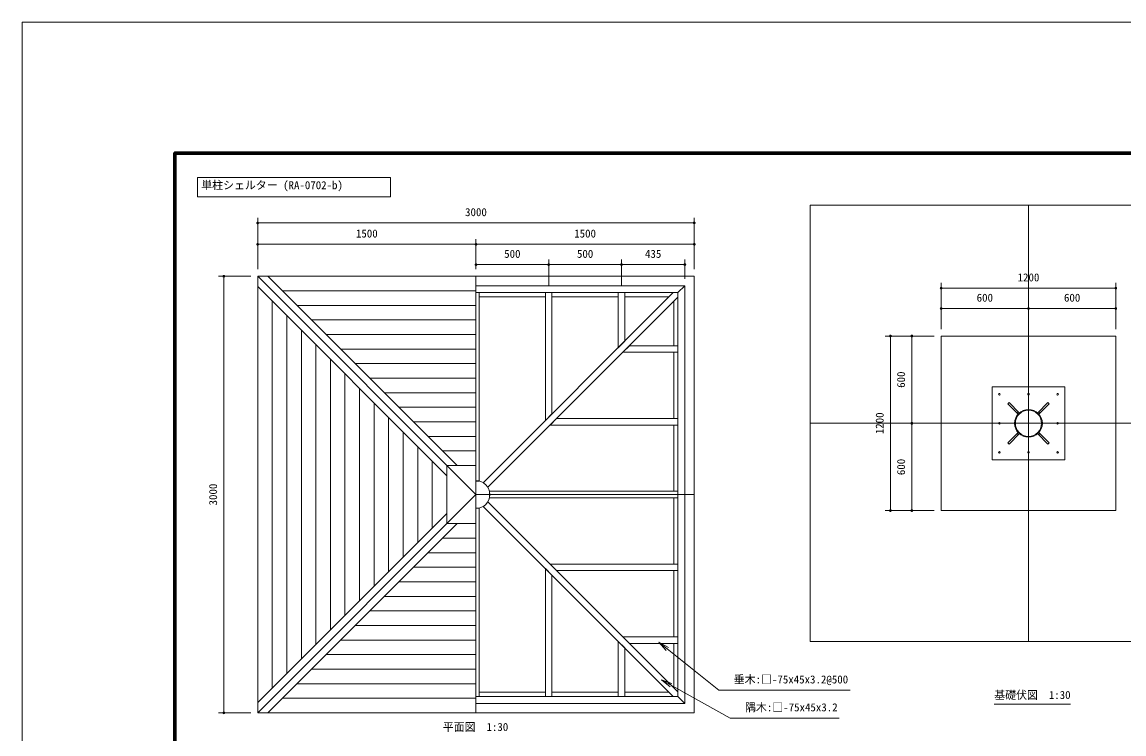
# Model space of a CAD drawing. Units: millimetres at full size, sheet at 1:30. Extents: x -600 to 13200, y -450 to 9360.
# Drawn here: x -600 to 6972, y 4468 to 9360 of the extents above; entities that cross this region are included whole.
import ezdxf
from ezdxf.enums import TextEntityAlignment as Align

# ---------------------------------------------------------------- set-up
doc = ezdxf.new("R2010")
doc.units = ezdxf.units.MM
doc.header["$LTSCALE"] = 30
for name, color, linetype, lineweight in [('D-STR', 1, 'Continuous', 13), ('D-STR-DIM', 7, 'Continuous', 13), ('D-STR-HTXT', 7, 'Continuous', 13), ('D-STR-TXT', 7, 'Continuous', 13), ('D-TTL', 7, 'Continuous', 70), ('D-TTL-FRAM', 7, 'Continuous', 13), ('V-nasSTD', 5, 'Continuous', 13)]:
    doc.layers.add(name, color=color, linetype=linetype, lineweight=lineweight)
doc.styles.add('ＭＳ ゴシック', font='')
doc.styles.get('ＭＳ ゴシック').set_extended_font_data('MS Gothic')

# ---------------------------------------------------------------- blocks, each defined once
blk = doc.blocks.new('filled_dot')
at = {"color": 0, "linetype": 'Continuous', "lineweight": -2, "const_width": 1.25}
blk.add_lwpolyline([(-0.625, 0, 1), (0.625, 0, 1)], format="xyb", close=True, dxfattribs=at)
blk = doc.blocks.new('open_arrow')
at = {"color": 0, "linetype": 'Continuous', "lineweight": -2}
blk.add_lwpolyline([(7.5, 1.25), (0, 0), (7.5, -1.25)], dxfattribs=at)

msp = doc.modelspace()

# ---------------------------------------------------------------- linework, layer by layer
at = {"layer": 'D-STR'}
for p, q in [((6316.04, 5102.37), (6316.04, 8102.37)), ((1019.25, 7612.92), (2519.25, 6112.92)), ((1089.96, 7612.92), (2389.96, 6312.92)), ((2519.25, 4612.92), (2519.25, 7612.92)), ((1019.25, 7542.21), (2319.25, 6242.21)), ((2519.25, 7512.92), (1189.96, 7512.92)), ((3954.6, 7548.26), (2519.25, 7548.26)), ((3906.7, 7500.37), (2519.25, 7500.37)), ((3874.88, 7500.37), (2568.86, 6194.34)), ((3954.6, 7548.26), (3906.7, 7500.37)), ((3906.7, 4725.46), (3906.7, 7500.37)), ((3954.6, 4677.57), (3954.6, 7548.26)), ((1119.25, 4783.63), (1119.25, 7442.21)), ((2541.75, 7471.64), (2996.75, 7471.64)), ((3906.7, 7468.55), (2600.68, 6162.52)), ((3041.75, 7471.64), (3496.75, 7471.64)), ((3541.75, 7471.64), (3846.15, 7471.64)), ((3877.97, 7135.42), (3877.97, 7439.82)), ((1289.96, 7412.92), (2519.25, 7412.92)), ((1219.25, 4883.63), (1219.25, 7342.21)), ((2519.25, 7312.92), (1389.96, 7312.92)), ((1319.25, 4983.63), (1319.25, 7242.21)), ((1489.96, 7212.92), (2519.25, 7212.92)), ((1419.25, 5083.63), (1419.25, 7142.21)), ((1519.25, 5183.63), (1519.25, 7042.21)), ((2519.25, 7112.92), (1589.96, 7112.92)), ((3877.97, 6635.42), (3877.97, 7090.42)), ((1689.96, 7012.92), (2519.25, 7012.92)), ((1619.25, 5283.63), (1619.25, 6942.21)), ((2519.25, 6912.92), (1789.96, 6912.92)), ((1719.25, 5383.63), (1719.25, 6842.21)), ((1819.25, 5483.63), (1819.25, 6742.21)), ((1889.96, 6812.92), (2519.25, 6812.92)), ((2519.25, 6712.92), (1989.96, 6712.92)), ((6237.31, 6672.62), (6245.79, 6681.11)), ((6386.29, 6681.11), (6394.78, 6672.62)), ((1919.25, 5583.63), (1919.25, 6642.21)), ((2089.96, 6612.92), (2519.25, 6612.92)), ((3877.97, 6135.42), (3877.97, 6590.42)), ((4816.04, 6602.37), (7816.04, 6602.37)), ((2019.25, 5683.63), (2019.25, 6542.21)), ((2519.25, 6512.92), (2189.96, 6512.92)), ((6245.79, 6523.64), (6237.31, 6532.12)), ((6394.78, 6532.12), (6386.29, 6523.64)), ((2119.25, 5783.63), (2119.25, 6442.21)), ((2289.96, 6412.92), (2519.25, 6412.92)), ((2219.25, 5883.63), (2219.25, 6342.21)), ((2519.25, 6183.63), (2519.25, 6042.21)), ((2519.25, 6112.92), (1019.25, 4612.92)), ((2519.25, 6112.92), (2572.28, 6112.92)), ((2519.25, 6112.92), (4019.25, 6112.92)), ((3906.7, 4757.28), (2600.68, 6063.31)), ((3877.97, 6090.42), (3877.97, 5635.42)), ((2319.25, 5983.63), (1019.25, 4683.63)), ((3874.88, 4725.46), (2568.86, 6031.49)), ((2389.96, 5912.92), (1089.96, 4612.92)), ((2289.96, 5812.92), (2519.25, 5812.92)), ((2519.25, 5712.92), (2189.96, 5712.92)), ((2089.96, 5612.92), (2519.25, 5612.92)), ((3877.97, 5590.42), (3877.97, 5135.42)), ((2519.25, 5512.92), (1989.96, 5512.92)), ((1889.96, 5412.92), (2519.25, 5412.92)), ((2519.25, 5312.92), (1789.96, 5312.92)), ((1689.96, 5212.92), (2519.25, 5212.92)), ((2519.25, 5112.92), (1589.96, 5112.92)), ((3877.97, 5090.42), (3877.97, 4786.02)), ((1489.96, 5012.92), (2519.25, 5012.92)), ((2519.25, 4912.92), (1389.96, 4912.92)), ((1289.96, 4812.92), (2519.25, 4812.92)), ((2519.25, 4712.92), (1189.96, 4712.92)), ((3906.7, 4725.46), (2519.25, 4725.46)), ((2541.75, 4754.2), (2996.75, 4754.2)), ((3041.75, 4754.2), (3496.75, 4754.2)), ((3541.75, 4754.2), (3846.15, 4754.2)), ((3954.6, 4677.57), (3906.7, 4725.46)), ((3954.6, 4677.57), (2519.25, 4677.57))]:
    msp.add_line(p, q, dxfattribs=at)
for points in [[(6316.04, 8102.37), (4816.04, 8102.37), (4816.04, 5102.37), (6316.04, 5102.37)], [(6316.04, 8102.37), (7816.04, 8102.37), (7816.04, 5102.37), (6316.04, 5102.37)], [(2519.25, 7612.92), (1019.25, 7612.92), (1019.25, 4612.92), (2519.25, 4612.92)], [(2519.25, 7612.92), (4019.25, 7612.92), (4019.25, 4612.92), (2519.25, 4612.92)], [(2519.25, 6205.57), (2541.75, 6205.57), (2541.75, 7500.37), (2519.25, 7500.37)], [(2519.25, 5912.92), (2319.25, 5912.92), (2319.25, 6312.92), (2519.25, 6312.92)], [(2519.25, 6020.26), (2541.75, 6020.26), (2541.75, 4725.46), (2519.25, 4725.46)]]:
    msp.add_lwpolyline(points, dxfattribs=at)
for points in [[(3041.75, 6667.24), (3041.75, 7500.37), (2996.75, 7500.37), (2996.75, 6622.24)], [(3541.75, 7167.24), (3541.75, 7500.37), (3496.75, 7500.37), (3496.75, 7122.24)], [(5716.04, 7202.37), (6916.04, 7202.37), (6916.04, 6002.37), (5716.04, 6002.37)], [(3573.57, 7135.42), (3906.7, 7135.42), (3906.7, 7090.42), (3528.57, 7090.42)], [(6066.04, 6352.37), (6566.04, 6352.37), (6566.04, 6852.37), (6066.04, 6852.37)], [(6244.38, 6665.55), (6173.67, 6736.26), (6182.15, 6744.75), (6252.86, 6674.04)], [(6379.22, 6674.04), (6449.93, 6744.75), (6458.42, 6736.26), (6387.71, 6665.55)], [(3073.57, 6635.42), (3906.7, 6635.42), (3906.7, 6590.42), (3028.57, 6590.42)], [(6252.86, 6530.71), (6182.15, 6460), (6173.67, 6468.48), (6244.38, 6539.19)], [(6387.71, 6539.19), (6458.42, 6468.48), (6449.93, 6460), (6379.22, 6530.71)], [(2611.91, 6135.42), (3906.7, 6135.42), (3906.7, 6090.42), (2611.91, 6090.42)], [(2611.91, 6090.42), (3906.7, 6090.42), (3906.7, 6135.42), (2611.91, 6135.42)], [(3041.75, 5558.6), (3041.75, 4725.46), (2996.75, 4725.46), (2996.75, 5603.6)], [(3073.57, 5590.42), (3906.7, 5590.42), (3906.7, 5635.42), (3028.57, 5635.42)], [(3541.75, 5058.6), (3541.75, 4725.46), (3496.75, 4725.46), (3496.75, 5103.6)], [(3573.57, 5090.42), (3906.7, 5090.42), (3906.7, 5135.42), (3528.57, 5135.42)]]:
    msp.add_lwpolyline(points, close=True, dxfattribs=at)
for centre, radius in [((6116.04, 6802.37), 5.4), ((6316.04, 6802.37), 5.4), ((6516.04, 6802.37), 5.4), ((6316.04, 6602.37), 95.35), ((6316.04, 6602.37), 90.05), ((6116.04, 6602.37), 5.4), ((6516.04, 6602.37), 5.4), ((6116.04, 6402.37), 5.4), ((6316.04, 6402.37), 5.4), ((6516.04, 6402.37), 5.4)]:
    msp.add_circle(centre, radius, dxfattribs=at)
msp.add_arc((2519.25, 6112.92), 95.35, 270, 90, dxfattribs=at)
at = {"layer": 'D-STR-DIM'}
for p, q in [((1019.25, 7660.92), (1019.25, 8015.45)), ((1019.25, 7979.45), (4019.25, 7979.45)), ((4019.25, 7660.92), (4019.25, 8015.45)), ((1019.25, 7660.92), (1019.25, 7868.46)), ((1019.25, 7832.46), (2519.25, 7832.46)), ((2519.25, 7660.92), (2519.25, 7868.46)), ((2519.25, 7660.92), (2519.25, 7868.46)), ((2519.25, 7832.46), (4019.25, 7832.46)), ((4019.25, 7660.92), (4019.25, 7868.46)), ((2519.25, 7660.92), (2519.25, 7728.92)), ((3019.25, 7548.37), (3019.25, 7728.92)), ((3019.25, 7548.37), (3019.25, 7728.92)), ((3519.25, 7548.37), (3519.25, 7728.92)), ((3519.25, 7548.37), (3519.25, 7728.92)), ((3954.6, 7596.26), (3954.6, 7728.92)), ((2519.25, 7692.92), (3019.25, 7692.92)), ((3019.25, 7692.92), (3519.25, 7692.92)), ((3519.25, 7692.92), (3954.6, 7692.92)), ((971.25, 7612.92), (750.84, 7612.92)), ((786.84, 7612.92), (786.84, 4612.92)), ((5716.04, 7250.37), (5716.04, 7567.1)), ((5716.04, 7531.1), (6916.04, 7531.1)), ((6916.04, 7250.37), (6916.04, 7567.1)), ((5716.04, 7250.37), (5716.04, 7427.64)), ((6316.04, 7250.37), (6316.04, 7427.64)), ((6316.04, 7250.37), (6316.04, 7427.64)), ((6916.04, 7250.37), (6916.04, 7427.64)), ((5716.04, 7391.64), (6316.04, 7391.64)), ((6316.04, 7391.64), (6916.04, 7391.64)), ((5668.04, 7202.37), (5331.44, 7202.37)), ((5367.44, 7202.37), (5367.44, 6002.37)), ((5668.04, 7202.37), (5478.49, 7202.37)), ((5514.49, 7202.37), (5514.49, 6602.37)), ((5668.04, 6602.37), (5478.49, 6602.37)), ((5668.04, 6602.37), (5478.49, 6602.37)), ((5514.49, 6602.37), (5514.49, 6002.37)), ((5668.04, 6002.37), (5331.44, 6002.37)), ((5668.04, 6002.37), (5478.49, 6002.37)), ((971.25, 4612.92), (750.84, 4612.92))]:
    msp.add_line(p, q, dxfattribs=at)
at = {"layer": 'D-STR-HTXT'}
for points in [[(3774.99, 5097.91), (4189.11, 4768.3), (4264.11, 4768.3), (5089.83, 4768.3)], [(3794.31, 4838.86), (4266.57, 4576.63), (4341.57, 4576.63), (5013.99, 4576.63)]]:
    msp.add_lwpolyline(points, dxfattribs=at)
at = {"layer": 'D-STR-TXT'}
msp.add_line((6080.6, 4672.99), (6605.6, 4672.99), dxfattribs=at)
at = {"layer": 'D-TTL'}
msp.add_lwpolyline([(450, 450), (450, 8460), (12150, 8460), (12150, 450)], close=True, dxfattribs=at)
at = {"layer": 'D-TTL-FRAM', "color": 2}
msp.add_lwpolyline([(605.94, 8291.89), (1931.82, 8291.89), (1931.82, 8158.09), (605.94, 8158.09)], close=True, dxfattribs=at)
at = {"layer": 'V-nasSTD'}
msp.add_lwpolyline([(-600, -450), (-600, 9360), (13200, 9360), (13200, -450)], close=True, dxfattribs=at)

# ---------------------------------------------------------------- block references
at = {"layer": 'D-STR-DIM', "xscale": 7.5, "yscale": 7.5}
for p in [(1019.25, 7979.45), (1019.25, 7832.46), (2519.25, 7832.46), (2519.25, 7692.92), (3019.25, 7692.92), (3519.25, 7692.92), (5716.04, 7531.1), (5716.04, 7391.64), (6316.04, 7391.64)]:
    msp.add_blockref('filled_dot', p, dxfattribs=at)
for p, rotation in [((4019.25, 7979.45), 180), ((2519.25, 7832.46), 180), ((4019.25, 7832.46), 180), ((3019.25, 7692.92), 180), ((3519.25, 7692.92), 180), ((3954.6, 7692.92), 180), ((786.84, 7612.92), 270), ((6916.04, 7531.1), 180), ((6316.04, 7391.64), 180), ((6916.04, 7391.64), 180), ((5367.44, 7202.37), 270), ((5514.49, 7202.37), 270), ((5514.49, 6602.37), 90), ((5514.49, 6602.37), 270), ((5367.44, 6002.37), 90), ((5514.49, 6002.37), 90), ((786.84, 4612.92), 90)]:
    msp.add_blockref('filled_dot', p, dxfattribs=dict(at, rotation=rotation))
at = {"layer": 'D-STR-HTXT', "xscale": 10, "yscale": 10}
for p, rotation in [((3774.99, 5097.91), 321.5), ((3794.31, 4838.86), 331)]:
    msp.add_blockref('open_arrow', p, dxfattribs=dict(at, rotation=rotation))

# ---------------------------------------------------------------- texts
at = {"layer": 'D-STR-DIM', "style": 'ＭＳ ゴシック'}
for s, p in [('3000', (2519.25, 8081.08)), ('1500', (1769.25, 7934.09)), ('1500', (3269.25, 7934.09)), ('500', (2769.25, 7794.55)), ('500', (3269.25, 7794.55)), ('435', (3736.92, 7794.55)), ('1200', (6316.04, 7632.73)), ('600', (6016.04, 7493.27)), ('600', (6616.04, 7493.27))]:
    msp.add_text(s, height=54.99, dxfattribs=at).set_placement(p, align=Align.TOP_CENTER)
for s, p in [('600', (5412.85, 6902.37)), ('1200', (5265.81, 6602.37)), ('600', (5412.85, 6302.37)), ('3000', (685.2, 6112.92))]:
    msp.add_text(s, height=54.99, rotation=90, dxfattribs=at).set_placement(p, align=Align.TOP_CENTER)
at = {"layer": 'D-STR-HTXT', "style": 'ＭＳ ゴシック'}
for s, p in [('単柱シェルター (RA-0702-b)', (631.38, 8266.41)), ('垂木:□-75x45x3.2@500', (4290.75, 4869.93)), ('隅木:□-75x45x3.2', (4368.2, 4678.26))]:
    msp.add_text(s, height=54.99, dxfattribs=at).set_placement(p, align=Align.TOP_LEFT)
at = {"layer": 'D-STR-TXT', "style": 'ＭＳ ゴシック'}
for s, p in [('基礎伏図\u30001:30', (6080.6, 4762.99)), ('平面図\u30001:30', (2291.39, 4543.11))]:
    msp.add_text(s, height=54.99, dxfattribs=at).set_placement(p, align=Align.TOP_LEFT)

doc.saveas('drawing.dxf')
